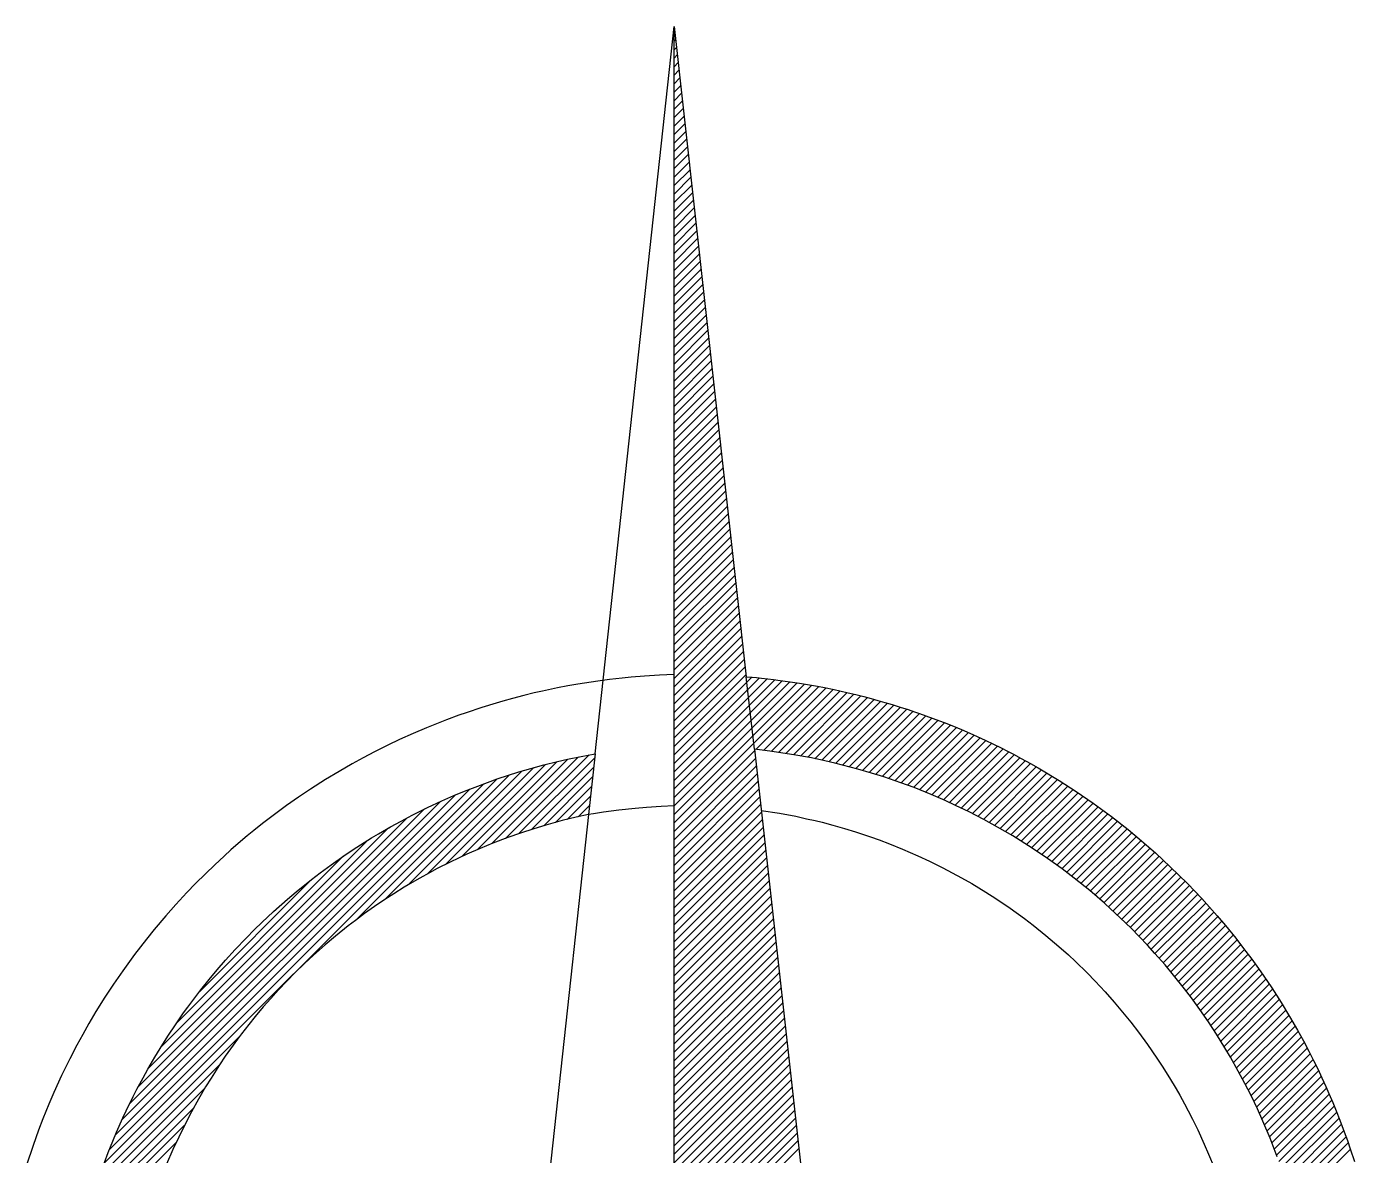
# Model space of a CAD drawing. Header units: metres. Extents: x -84460 to -84291, y -100758 to -100640.
# Drawn here: x -84310.943 to -84306.524, y -100654.666 to -100650.908 of the extents above; entities that cross this region are included whole.
import ezdxf

# ---------------------------------------------------------------- set-up
doc = ezdxf.new("R2010")
doc.units = ezdxf.units.M
doc.header["$MEASUREMENT"] = 0
doc.layers.add('LEGENDA', color=7, linetype='Continuous')

msp = doc.modelspace()

# ---------------------------------------------------------------- linework, layer by layer
at = {"layer": 'LEGENDA', "color": 7}
for points in [[(-84309.0512, -100653.3292, 0), (-84308.7882, -100650.908, 0)], [(-84308.7882, -100658.2042, 0), (-84308.7882, -100650.908, 0)], [(-84308.7882, -100650.908, 0), (-84308.548, -100653.0724, 0)], [(-84308.7882, -100650.9284, 0), (-84308.7862, -100650.9264, 0)], [(-84308.7882, -100650.9568, 0), (-84308.7833, -100650.9518, 0)], [(-84308.7882, -100650.985, 0), (-84308.7805, -100650.9773, 0)], [(-84308.7882, -100651.0132, 0), (-84308.7777, -100651.0027, 0)], [(-84308.7882, -100651.0416, 0), (-84308.7749, -100651.0281, 0)], [(-84308.7882, -100651.0698, 0), (-84308.7721, -100651.0535, 0)], [(-84308.7882, -100651.0982, 0), (-84308.7692, -100651.0792, 0)], [(-84308.7882, -100651.1264, 0), (-84308.7664, -100651.1046, 0)], [(-84308.7882, -100651.1548, 0), (-84308.7636, -100651.13, 0)], [(-84308.7882, -100651.183, 0), (-84308.7607, -100651.1556, 0)], [(-84308.7882, -100651.2112, 0), (-84308.7579, -100651.1809, 0)], [(-84308.7882, -100651.2396, 0), (-84308.7551, -100651.2063, 0)], [(-84308.7882, -100651.2678, 0), (-84308.7523, -100651.2317, 0)], [(-84308.7882, -100651.2962, 0), (-84308.7494, -100651.2574, 0)], [(-84308.7882, -100651.3244, 0), (-84308.7466, -100651.2828, 0)], [(-84308.7882, -100651.3526, 0), (-84308.7438, -100651.3082, 0)], [(-84308.7882, -100651.381, 0), (-84308.741, -100651.3338, 0)], [(-84308.7882, -100651.4092, 0), (-84308.7381, -100651.3592, 0)], [(-84308.7882, -100651.4376, 0), (-84308.7353, -100651.3846, 0)], [(-84308.7882, -100651.4658, 0), (-84308.7325, -100651.4099, 0)], [(-84308.7882, -100651.4942, 0), (-84308.7297, -100651.4355, 0)], [(-84308.7882, -100651.5224, 0), (-84308.7268, -100651.461, 0)], [(-84308.7882, -100651.5506, 0), (-84308.724, -100651.4864, 0)], [(-84308.7882, -100651.579, 0), (-84308.7212, -100651.512, 0)], [(-84308.7882, -100651.6072, 0), (-84308.7184, -100651.5374, 0)], [(-84308.7882, -100651.6356, 0), (-84308.7155, -100651.5628, 0)], [(-84308.7882, -100651.6638, 0), (-84308.7127, -100651.5882, 0)], [(-84308.7882, -100651.6922, 0), (-84308.7099, -100651.6137, 0)], [(-84308.7882, -100651.7204, 0), (-84308.707, -100651.6392, 0)], [(-84308.7882, -100651.7486, 0), (-84308.7042, -100651.6646, 0)], [(-84308.7882, -100651.777, 0), (-84308.7014, -100651.6902, 0)], [(-84308.7882, -100651.8052, 0), (-84308.6986, -100651.7156, 0)], [(-84308.7882, -100651.8336, 0), (-84308.6958, -100651.741, 0)], [(-84308.7882, -100651.8618, 0), (-84308.6929, -100651.7664, 0)], [(-84308.7882, -100651.89, 0), (-84308.6901, -100651.7919, 0)], [(-84308.7882, -100651.9184, 0), (-84308.6872, -100651.8174, 0)], [(-84308.7882, -100651.9466, 0), (-84308.6844, -100651.8428, 0)], [(-84308.7882, -100651.975, 0), (-84308.6816, -100651.8684, 0)], [(-84308.7882, -100652.0032, 0), (-84308.6788, -100651.8938, 0)], [(-84308.7882, -100652.0316, 0), (-84308.676, -100651.9192, 0)], [(-84308.7882, -100652.0598, 0), (-84308.6732, -100651.9446, 0)], [(-84308.7882, -100652.088, 0), (-84308.6703, -100651.9702, 0)], [(-84308.7882, -100652.1164, 0), (-84308.6675, -100651.9955, 0)], [(-84308.7882, -100652.1446, 0), (-84308.6646, -100652.021, 0)], [(-84308.7882, -100652.173, 0), (-84308.6618, -100652.0466, 0)], [(-84308.7882, -100652.2012, 0), (-84308.659, -100652.072, 0)], [(-84308.7882, -100652.2296, 0), (-84308.6562, -100652.0974, 0)], [(-84308.7882, -100652.2578, 0), (-84308.6534, -100652.1228, 0)], [(-84308.7882, -100652.286, 0), (-84308.6505, -100652.1484, 0)], [(-84308.7882, -100652.3144, 0), (-84308.6477, -100652.1738, 0)], [(-84308.7882, -100652.3426, 0), (-84308.6448, -100652.1992, 0)], [(-84308.7882, -100652.371, 0), (-84308.642, -100652.2248, 0)], [(-84308.7882, -100652.3992, 0), (-84308.6392, -100652.2502, 0)], [(-84308.7882, -100652.4274, 0), (-84308.6364, -100652.2756, 0)], [(-84308.7882, -100652.4558, 0), (-84308.6336, -100652.301, 0)], [(-84308.7882, -100652.484, 0), (-84308.6308, -100652.3266, 0)], [(-84308.7882, -100652.5124, 0), (-84308.628, -100652.352, 0)], [(-84308.7882, -100652.5406, 0), (-84308.625, -100652.3774, 0)], [(-84308.7882, -100652.569, 0), (-84308.6222, -100652.403, 0)], [(-84308.7882, -100652.5972, 0), (-84308.6194, -100652.4284, 0)], [(-84308.7882, -100652.6254, 0), (-84308.6166, -100652.4538, 0)], [(-84308.7882, -100652.6538, 0), (-84308.6138, -100652.4792, 0)], [(-84308.7882, -100652.682, 0), (-84308.611, -100652.5048, 0)], [(-84308.7882, -100652.7104, 0), (-84308.6082, -100652.5302, 0)], [(-84308.7882, -100652.7386, 0), (-84308.6054, -100652.5556, 0)], [(-84308.7882, -100652.767, 0), (-84308.6024, -100652.5812, 0)], [(-84308.7882, -100652.7952, 0), (-84308.5996, -100652.6066, 0)], [(-84308.7882, -100652.8234, 0), (-84308.5968, -100652.632, 0)], [(-84308.7882, -100652.8518, 0), (-84308.594, -100652.6574, 0)], [(-84308.7882, -100652.88, 0), (-84308.5912, -100652.683, 0)], [(-84308.7882, -100652.9084, 0), (-84308.5884, -100652.7084, 0)], [(-84308.7882, -100652.9366, 0), (-84308.5856, -100652.7338, 0)], [(-84308.7882, -100652.9648, 0), (-84308.5826, -100652.7594, 0)], [(-84308.7882, -100652.9932, 0), (-84308.5798, -100652.7848, 0)], [(-84308.7882, -100653.0214, 0), (-84308.577, -100652.8102, 0)], [(-84308.7882, -100653.0498, 0), (-84308.5742, -100652.8356, 0)], [(-84308.7882, -100653.078, 0), (-84308.5714, -100652.8612, 0)], [(-84308.7882, -100653.1064, 0), (-84308.5686, -100652.8866, 0)], [(-84308.7882, -100653.1346, 0), (-84308.5658, -100652.912, 0)], [(-84308.7882, -100653.1628, 0), (-84308.563, -100652.9376, 0)], [(-84308.7882, -100653.1912, 0), (-84308.56, -100652.963, 0)], [(-84308.7882, -100653.2194, 0), (-84308.5572, -100652.9884, 0)], [(-84308.7882, -100653.2478, 0), (-84308.5544, -100653.0138, 0)], [(-84308.7882, -100653.0652, 0), (-84308.8374, -100653.0672, 0), (-84308.8868, -100653.0702, 0), (-84308.931, -100653.0738, 0), (-84308.9606, -100653.0768, 0), (-84309.0036, -100653.0816, 0), (-84309.0416, -100653.0866, 0), (-84309.1082, -100653.097, 0), (-84309.1416, -100653.1028, 0), (-84309.1758, -100653.1094, 0), (-84309.2262, -100653.12, 0), (-84309.2542, -100653.1264, 0), (-84309.2886, -100653.1348, 0), (-84309.3262, -100653.1448, 0), (-84309.3578, -100653.1534, 0), (-84309.38, -100653.1598, 0), (-84309.4284, -100653.1748, 0), (-84309.4806, -100653.1922, 0), (-84309.505, -100653.2008, 0), (-84309.546, -100653.2158, 0), (-84309.585, -100653.231, 0), (-84309.612, -100653.242, 0), (-84309.6562, -100653.261, 0), (-84309.7022, -100653.2818, 0), (-84309.7406, -100653.3, 0), (-84309.7856, -100653.3226, 0), (-84309.823, -100653.3422, 0), (-84309.8592, -100653.3622, 0), (-84309.9034, -100653.3876, 0), (-84309.9484, -100653.4148, 0), (-84309.9984, -100653.4468, 0), (-84310.038, -100653.4734, 0), (-84310.078, -100653.5014, 0), (-84310.1182, -100653.531, 0), (-84310.158, -100653.5614, 0), (-84310.1864, -100653.584, 0), (-84310.2086, -100653.6024, 0), (-84310.2388, -100653.6278, 0), (-84310.263, -100653.6488, 0), (-84310.286, -100653.6694, 0), (-84310.3168, -100653.698, 0), (-84310.348, -100653.728, 0), (-84310.3808, -100653.7606, 0), (-84310.4098, -100653.7906, 0), (-84310.4468, -100653.8306, 0), (-84310.48, -100653.8682, 0), (-84310.5186, -100653.9138, 0), (-84310.5442, -100653.9454, 0), (-84310.5842, -100653.9972, 0), (-84310.6232, -100654.051, 0), (-84310.654, -100654.0956, 0), (-84310.6828, -100654.1394, 0), (-84310.7122, -100654.1868, 0), (-84310.736, -100654.2268, 0), (-84310.7564, -100654.2628, 0), (-84310.776, -100654.2988, 0), (-84310.7996, -100654.3444, 0), (-84310.8264, -100654.3992, 0), (-84310.8524, -100654.4564, 0), (-84310.869, -100654.4948, 0), (-84310.889, -100654.544, 0), (-84310.9034, -100654.5822, 0), (-84310.9216, -100654.6328, 0), (-84310.9432, -100654.698, 0)], [(-84308.7882, -100653.276, 0), (-84308.5516, -100653.0394, 0)], [(-84308.7882, -100653.3044, 0), (-84308.5488, -100653.0648, 0)], [(-84308.3786, -100653.0926, 0), (-84308.788, -100653.5022, 0), (-84308.8314, -100653.5042, 0), (-84308.8806, -100653.5074, 0), (-84308.9178, -100653.5106, 0), (-84308.9718, -100653.5164, 0), (-84309.0228, -100653.5232, 0), (-84309.0568, -100653.5284, 0), (-84309.0732, -100653.531, 0), (-84309.1138, -100653.54, 0), (-84309.1608, -100653.5514, 0), (-84309.2148, -100653.5662, 0), (-84309.2556, -100653.5786, 0), (-84309.299, -100653.5926, 0), (-84309.3414, -100653.6074, 0), (-84309.3916, -100653.6266, 0), (-84309.4334, -100653.6436, 0), (-84309.4784, -100653.6634, 0), (-84309.533, -100653.6892, 0), (-84309.5764, -100653.7112, 0), (-84309.6024, -100653.7248, 0), (-84309.6342, -100653.7424, 0), (-84309.6604, -100653.7576, 0), (-84309.6864, -100653.773, 0), (-84309.7214, -100653.7948, 0), (-84309.7504, -100653.8136, 0), (-84309.7858, -100653.8376, 0), (-84309.8186, -100653.861, 0), (-84309.849, -100653.8834, 0), (-84309.8732, -100653.902, 0), (-84309.9154, -100653.9358, 0), (-84309.9494, -100653.9644, 0), (-84309.9892, -100653.9998, 0), (-84310.0178, -100654.0264, 0), (-84310.049, -100654.0566, 0), (-84310.0784, -100654.0866, 0), (-84310.1052, -100654.115, 0), (-84310.1308, -100654.143, 0), (-84310.1558, -100654.1716, 0), (-84310.1826, -100654.2036, 0), (-84310.204, -100654.2302, 0), (-84310.2276, -100654.2606, 0), (-84310.2412, -100654.2786, 0), (-84310.2644, -100654.3106, 0), (-84310.282, -100654.3356, 0), (-84310.3014, -100654.3646, 0), (-84310.3294, -100654.4082, 0), (-84310.3474, -100654.4376, 0), (-84310.3712, -100654.4784, 0), (-84310.3948, -100654.5212, 0), (-84310.4148, -100654.5596, 0), (-84310.437, -100654.6048, 0), (-84310.456, -100654.646, 0), (-84310.477, -100654.6948, 0)], [(-84308.7882, -100653.3326, 0), (-84308.5296, -100653.074, 0)], [(-84308.7882, -100653.3608, 0), (-84308.5038, -100653.0764, 0)], [(-84308.7882, -100653.3892, 0), (-84308.4784, -100653.0792, 0)], [(-84308.7882, -100653.4174, 0), (-84308.453, -100653.0822, 0)], [(-84308.7882, -100653.4458, 0), (-84308.428, -100653.0854, 0)], [(-84308.7882, -100653.474, 0), (-84308.4032, -100653.0888, 0)], [(-84308.7882, -100653.5306, 0), (-84308.3542, -100653.0966, 0)], [(-84308.7882, -100653.5588, 0), (-84308.3301, -100653.1008, 0)], [(-84308.548, -100653.0724, 0), (-84308.5282, -100653.0742, 0), (-84308.5138, -100653.0754, 0), (-84308.4976, -100653.0772, 0), (-84308.4762, -100653.0794, 0), (-84308.458, -100653.0816, 0), (-84308.4352, -100653.0844, 0), (-84308.4022, -100653.089, 0), (-84308.3706, -100653.0938, 0), (-84308.3376, -100653.0994, 0), (-84308.3106, -100653.1042, 0), (-84308.2878, -100653.1086, 0), (-84308.2556, -100653.1152, 0), (-84308.2364, -100653.1194, 0), (-84308.2086, -100653.1258, 0), (-84308.1836, -100653.1318, 0), (-84308.1568, -100653.1386, 0), (-84308.132, -100653.145, 0), (-84308.1098, -100653.1512, 0), (-84308.0868, -100653.1578, 0), (-84308.0624, -100653.165, 0), (-84308.0364, -100653.1732, 0), (-84308.0098, -100653.1818, 0), (-84307.9886, -100653.1888, 0), (-84307.9718, -100653.1946, 0), (-84307.9292, -100653.21, 0), (-84307.8896, -100653.225, 0), (-84307.859, -100653.2374, 0), (-84307.8324, -100653.2484, 0), (-84307.804, -100653.2606, 0), (-84307.7798, -100653.2714, 0), (-84307.753, -100653.2838, 0), (-84307.7258, -100653.2968, 0), (-84307.702, -100653.3084, 0), (-84307.6768, -100653.3212, 0), (-84307.6588, -100653.3306, 0), (-84307.6332, -100653.3442, 0), (-84307.6022, -100653.3612, 0), (-84307.577, -100653.3756, 0), (-84307.5542, -100653.389, 0), (-84307.5236, -100653.4074, 0), (-84307.5064, -100653.418, 0), (-84307.4504, -100653.4542, 0), (-84307.394, -100653.493, 0), (-84307.3328, -100653.5378, 0), (-84307.2774, -100653.5814, 0), (-84307.2324, -100653.6188, 0), (-84307.1864, -100653.659, 0), (-84307.137, -100653.7046, 0), (-84307.08, -100653.7608, 0), (-84307.0324, -100653.8108, 0), (-84306.9812, -100653.868, 0), (-84306.9536, -100653.9006, 0), (-84306.9194, -100653.9428, 0), (-84306.893, -100653.9766, 0), (-84306.8662, -100654.0124, 0), (-84306.8436, -100654.0436, 0), (-84306.8262, -100654.0686, 0), (-84306.7992, -100654.1084, 0), (-84306.7686, -100654.1562, 0), (-84306.74, -100654.2034, 0), (-84306.7136, -100654.2492, 0), (-84306.6942, -100654.2844, 0), (-84306.6762, -100654.3182, 0), (-84306.6604, -100654.3494, 0), (-84306.6464, -100654.378, 0), (-84306.6326, -100654.4072, 0), (-84306.6194, -100654.4362, 0), (-84306.6092, -100654.4592, 0), (-84306.596, -100654.49, 0), (-84306.5846, -100654.5178, 0), (-84306.5726, -100654.5482, 0), (-84306.558, -100654.5868, 0), (-84306.5476, -100654.616, 0), (-84306.538, -100654.6434, 0), (-84306.5242, -100654.686, 0)], [(-84308.521, -100653.314, 0), (-84308.548, -100653.0724, 0)], [(-84308.5158, -100653.3146, 0), (-84308.3061, -100653.1051, 0)], [(-84308.4905, -100653.3176, 0), (-84308.2825, -100653.1097, 0)], [(-84308.4652, -100653.3207, 0), (-84308.2589, -100653.1146, 0)], [(-84308.4407, -100653.3244, 0), (-84308.2357, -100653.1196, 0)], [(-84308.4161, -100653.3281, 0), (-84308.2128, -100653.1248, 0)], [(-84308.3914, -100653.3319, 0), (-84308.19, -100653.1302, 0)], [(-84308.3675, -100653.3362, 0), (-84308.1672, -100653.1358, 0)], [(-84308.3435, -100653.3406, 0), (-84308.1448, -100653.1416, 0)], [(-84308.32, -100653.3452, 0), (-84308.1224, -100653.1476, 0)], [(-84308.2966, -100653.3501, 0), (-84308.1004, -100653.1538, 0)], [(-84308.2734, -100653.3552, 0), (-84308.0784, -100653.1602, 0)], [(-84308.2506, -100653.3606, 0), (-84308.0568, -100653.1668, 0)], [(-84308.2282, -100653.3664, 0), (-84308.0352, -100653.1734, 0)], [(-84308.2058, -100653.3722, 0), (-84308.0138, -100653.1804, 0)], [(-84308.1832, -100653.378, 0), (-84307.9926, -100653.1874, 0)], [(-84308.161, -100653.3843, 0), (-84307.9716, -100653.1946, 0)], [(-84308.1392, -100653.3906, 0), (-84307.9506, -100653.202, 0)], [(-84308.1174, -100653.3972, 0), (-84307.93, -100653.2096, 0)], [(-84308.096, -100653.404, 0), (-84307.9094, -100653.2174, 0)], [(-84308.0749, -100653.4111, 0), (-84307.8889, -100653.2253, 0)], [(-84308.0538, -100653.4184, 0), (-84307.8688, -100653.2334, 0)], [(-84308.0328, -100653.4257, 0), (-84307.8488, -100653.2416, 0)], [(-84308.0121, -100653.4333, 0), (-84307.8288, -100653.25, 0)], [(-84307.9914, -100653.441, 0), (-84307.809, -100653.2584, 0)], [(-84307.9713, -100653.449, 0), (-84307.7893, -100653.2672, 0)], [(-84307.9511, -100653.4571, 0), (-84307.77, -100653.276, 0)], [(-84307.931, -100653.4652, 0), (-84307.7506, -100653.2848, 0)], [(-84310.684, -100654.6898, 0), (-84310.6714, -100654.6564, 0), (-84310.656, -100654.618, 0), (-84310.6436, -100654.5882, 0), (-84310.6228, -100654.5412, 0), (-84310.6114, -100654.5168, 0), (-84310.5884, -100654.4698, 0), (-84310.576, -100654.4454, 0), (-84310.5554, -100654.407, 0), (-84310.54, -100654.3792, 0), (-84310.5166, -100654.3386, 0), (-84310.4902, -100654.2956, 0), (-84310.471, -100654.2656, 0), (-84310.448, -100654.2308, 0), (-84310.4208, -100654.1916, 0), (-84310.4066, -100654.172, 0), (-84310.3802, -100654.1364, 0), (-84310.363, -100654.1142, 0), (-84310.3356, -100654.08, 0), (-84310.3088, -100654.048, 0), (-84310.281, -100654.0158, 0), (-84310.2492, -100653.9808, 0), (-84310.2128, -100653.9424, 0), (-84310.1842, -100653.9136, 0), (-84310.1602, -100653.8902, 0), (-84310.1216, -100653.854, 0), (-84310.0752, -100653.8128, 0), (-84310.0462, -100653.7884, 0), (-84309.9944, -100653.7468, 0), (-84309.9664, -100653.7254, 0), (-84309.9292, -100653.698, 0), (-84309.8792, -100653.6632, 0), (-84309.8436, -100653.6394, 0), (-84309.795, -100653.609, 0), (-84309.7716, -100653.5948, 0), (-84309.7324, -100653.5722, 0), (-84309.697, -100653.5528, 0), (-84309.6596, -100653.533, 0), (-84309.609, -100653.5078, 0), (-84309.5616, -100653.4858, 0), (-84309.5208, -100653.468, 0), (-84309.4858, -100653.4534, 0), (-84309.433, -100653.4328, 0), (-84309.3768, -100653.4126, 0), (-84309.3046, -100653.3894, 0), (-84309.2648, -100653.3776, 0), (-84309.2214, -100653.366, 0), (-84309.1768, -100653.3548, 0), (-84309.1428, -100653.3472, 0), (-84309.0976, -100653.3378, 0), (-84309.0512, -100653.3292, 0)], [(-84309.0512, -100653.3292, 0), (-84309.0732, -100653.531, 0), (-84309.4858, -100657.3306, 0)], [(-84308.7882, -100653.5872, 0), (-84308.5204, -100653.3194, 0)], [(-84308.521, -100653.314, 0), (-84308.0952, -100657.1482, 0)], [(-84306.781, -100654.6702, 0), (-84306.8046, -100654.6088, 0), (-84306.8286, -100654.5514, 0), (-84306.8472, -100654.5102, 0), (-84306.868, -100654.4668, 0), (-84306.8886, -100654.426, 0), (-84306.9106, -100654.3848, 0), (-84306.9366, -100654.3384, 0), (-84306.9552, -100654.3072, 0), (-84306.9834, -100654.262, 0), (-84307.01, -100654.2216, 0), (-84307.0388, -100654.1798, 0), (-84307.0668, -100654.1414, 0), (-84307.09, -100654.1108, 0), (-84307.1264, -100654.0652, 0), (-84307.1544, -100654.0316, 0), (-84307.1882, -100653.9934, 0), (-84307.2128, -100653.9664, 0), (-84307.2404, -100653.9372, 0), (-84307.2676, -100653.9096, 0), (-84307.3034, -100653.875, 0), (-84307.3358, -100653.8448, 0), (-84307.3564, -100653.8264, 0), (-84307.4052, -100653.7844, 0), (-84307.4572, -100653.7426, 0), (-84307.4972, -100653.7122, 0), (-84307.5456, -100653.6774, 0), (-84307.597, -100653.6426, 0), (-84307.6612, -100653.6024, 0), (-84307.7116, -100653.5728, 0), (-84307.7576, -100653.5476, 0), (-84307.8058, -100653.5226, 0), (-84307.8514, -100653.5006, 0), (-84307.8864, -100653.4846, 0), (-84307.9328, -100653.4644, 0), (-84307.9896, -100653.4416, 0), (-84308.034, -100653.4252, 0), (-84308.0902, -100653.4058, 0), (-84308.1314, -100653.3928, 0), (-84308.177, -100653.3796, 0), (-84308.2536, -100653.3598, 0), (-84308.2864, -100653.3522, 0), (-84308.3312, -100653.3428, 0), (-84308.3902, -100653.332, 0), (-84308.4694, -100653.32, 0), (-84308.521, -100653.314, 0)], [(-84307.9113, -100653.4738, 0), (-84307.7314, -100653.294, 0)], [(-84307.8916, -100653.4824, 0), (-84307.7124, -100653.3032, 0)], [(-84307.8721, -100653.4912, 0), (-84307.6936, -100653.3126, 0)], [(-84307.8526, -100653.5001, 0), (-84307.6748, -100653.3222, 0)], [(-84309.5488, -100653.6973, 0), (-84309.2162, -100653.3646, 0)], [(-84309.4943, -100653.671, 0), (-84309.1787, -100653.3553, 0)], [(-84309.4428, -100653.6478, 0), (-84309.142, -100653.347, 0)], [(-84309.3946, -100653.6279, 0), (-84309.1062, -100653.3394, 0)], [(-84309.3488, -100653.6103, 0), (-84309.0712, -100653.3326, 0)], [(-84309.3048, -100653.5947, 0), (-84309.0526, -100653.3424, 0)], [(-84309.263, -100653.581, 0), (-84309.0561, -100653.3741, 0)], [(-84308.7882, -100653.6154, 0), (-84308.5176, -100653.3448, 0)], [(-84308.7882, -100653.6438, 0), (-84308.5148, -100653.3702, 0)], [(-84307.8335, -100653.5093, 0), (-84307.6562, -100653.3318, 0)], [(-84307.8144, -100653.5185, 0), (-84307.6378, -100653.3418, 0)], [(-84307.7957, -100653.5279, 0), (-84307.6194, -100653.3516, 0)], [(-84307.7771, -100653.5375, 0), (-84307.6022, -100653.3612, 0)], [(-84307.7584, -100653.5472, 0), (-84307.5832, -100653.372, 0)], [(-84309.8467, -100653.8818, 0), (-84309.3777, -100653.413, 0)], [(-84309.7498, -100653.8133, 0), (-84309.3356, -100653.399, 0)], [(-84309.6736, -100653.7655, 0), (-84309.2946, -100653.3864, 0)], [(-84309.6078, -100653.7278, 0), (-84309.2547, -100653.3749, 0)], [(-84309.222, -100653.5684, 0), (-84309.0595, -100653.4058, 0)], [(-84308.7882, -100653.672, 0), (-84308.5119, -100653.3958, 0)], [(-84307.7402, -100653.5572, 0), (-84307.5652, -100653.3824, 0)], [(-84307.7218, -100653.5672, 0), (-84307.5476, -100653.3928, 0)], [(-84307.7037, -100653.5775, 0), (-84307.5298, -100653.4036, 0)], [(-84307.6859, -100653.5879, 0), (-84307.5123, -100653.4144, 0)], [(-84310.6847, -100654.6917, 0), (-84309.4218, -100653.4286, 0)], [(-84310.6672, -100654.6461, 0), (-84309.4674, -100653.446, 0)], [(-84309.1828, -100653.5575, 0), (-84309.063, -100653.4376, 0)], [(-84308.7882, -100653.7002, 0), (-84308.5091, -100653.4211, 0)], [(-84308.7882, -100653.7286, 0), (-84308.5063, -100653.4465, 0)], [(-84307.6681, -100653.5984, 0), (-84307.495, -100653.4252, 0)], [(-84307.6506, -100653.6091, 0), (-84307.4778, -100653.4362, 0)], [(-84307.633, -100653.6201, 0), (-84307.4606, -100653.4474, 0)], [(-84307.6158, -100653.6309, 0), (-84307.4436, -100653.4588, 0)], [(-84310.6478, -100654.598, 0), (-84309.5152, -100653.4656, 0)], [(-84310.6258, -100654.5478, 0), (-84309.5656, -100653.4876, 0)], [(-84309.1444, -100653.5475, 0), (-84309.0664, -100653.4694, 0)], [(-84309.1076, -100653.5387, 0), (-84309.0699, -100653.501, 0)], [(-84308.7882, -100653.7568, 0), (-84308.5034, -100653.4721, 0)], [(-84308.7882, -100653.7852, 0), (-84308.5006, -100653.4975, 0)], [(-84307.5984, -100653.6418, 0), (-84307.4268, -100653.4702, 0)], [(-84307.5815, -100653.6531, 0), (-84307.41, -100653.4816, 0)], [(-84307.5646, -100653.6646, 0), (-84307.3934, -100653.4934, 0)], [(-84307.5478, -100653.676, 0), (-84307.377, -100653.5052, 0)], [(-84310.6006, -100654.4944, 0), (-84309.619, -100653.5126, 0)], [(-84310.5716, -100654.4372, 0), (-84309.6762, -100653.5416, 0)], [(-84308.7882, -100653.8134, 0), (-84308.4978, -100653.523, 0)], [(-84308.7882, -100653.8418, 0), (-84308.495, -100653.5484, 0)], [(-84308.4984, -100653.5174, 0), (-84308.438, -100653.5268, 0), (-84308.3834, -100653.537, 0), (-84308.3472, -100653.5448, 0), (-84308.3192, -100653.5512, 0), (-84308.2956, -100653.557, 0), (-84308.2604, -100653.5662, 0), (-84308.2214, -100653.5772, 0), (-84308.1846, -100653.5884, 0), (-84308.1344, -100653.6052, 0), (-84308.1062, -100653.6152, 0), (-84308.0712, -100653.6284, 0), (-84308.0282, -100653.6458, 0), (-84307.977, -100653.668, 0), (-84307.9386, -100653.686, 0), (-84307.8936, -100653.7082, 0), (-84307.832, -100653.7412, 0), (-84307.7976, -100653.761, 0), (-84307.7504, -100653.7896, 0), (-84307.718, -100653.8104, 0), (-84307.6696, -100653.8432, 0), (-84307.6222, -100653.8776, 0), (-84307.5936, -100653.8994, 0), (-84307.551, -100653.9334, 0), (-84307.508, -100653.97, 0), (-84307.4762, -100653.9984, 0), (-84307.453, -100654.0202, 0), (-84307.4142, -100654.058, 0), (-84307.387, -100654.0858, 0), (-84307.354, -100654.1212, 0), (-84307.3236, -100654.1556, 0), (-84307.2684, -100654.2224, 0), (-84307.2426, -100654.2558, 0), (-84307.2128, -100654.2966, 0), (-84307.1816, -100654.3416, 0), (-84307.1636, -100654.369, 0), (-84307.1394, -100654.4076, 0), (-84307.1178, -100654.4438, 0), (-84307.1054, -100654.4656, 0), (-84307.0896, -100654.4942, 0), (-84307.0772, -100654.5172, 0), (-84307.0628, -100654.5454, 0), (-84307.0458, -100654.5802, 0), (-84307.024, -100654.6278, 0), (-84307.0094, -100654.6616, 0), (-84306.9912, -100654.7064, 0)], [(-84307.5312, -100653.6878, 0), (-84307.3606, -100653.5172, 0)], [(-84307.5148, -100653.6996, 0), (-84307.3444, -100653.5292, 0)], [(-84307.4982, -100653.7115, 0), (-84307.3282, -100653.5414, 0)], [(-84310.5376, -100654.3748, 0), (-84309.7385, -100653.5758, 0)], [(-84308.7882, -100653.87, 0), (-84308.4921, -100653.574, 0)], [(-84307.4823, -100653.7235, 0), (-84307.3124, -100653.5536, 0)], [(-84307.4661, -100653.7359, 0), (-84307.2964, -100653.5662, 0)], [(-84307.4503, -100653.7482, 0), (-84307.2808, -100653.5786, 0)], [(-84307.4346, -100653.7608, 0), (-84307.2652, -100653.5914, 0)], [(-84310.4962, -100654.3052, 0), (-84309.8082, -100653.617, 0)], [(-84308.7882, -100653.8982, 0), (-84308.4893, -100653.5994, 0)], [(-84308.7882, -100653.9266, 0), (-84308.4865, -100653.6247, 0)], [(-84307.4189, -100653.7734, 0), (-84307.2496, -100653.6042, 0)], [(-84307.4033, -100653.7861, 0), (-84307.2344, -100653.617, 0)], [(-84307.3881, -100653.7991, 0), (-84307.219, -100653.6302, 0)], [(-84310.4434, -100654.224, 0), (-84309.8894, -100653.67, 0)], [(-84308.7882, -100653.9548, 0), (-84308.4837, -100653.6503, 0)], [(-84308.7882, -100653.9832, 0), (-84308.4808, -100653.6757, 0)], [(-84307.3728, -100653.8123, 0), (-84307.204, -100653.6434, 0)], [(-84307.3577, -100653.8253, 0), (-84307.189, -100653.6566, 0)], [(-84307.3427, -100653.8387, 0), (-84307.1742, -100653.67, 0)], [(-84307.3279, -100653.8522, 0), (-84307.1594, -100653.6836, 0)], [(-84308.7882, -100654.0114, 0), (-84308.478, -100653.7012, 0)], [(-84308.7882, -100654.0398, 0), (-84308.4752, -100653.7266, 0)], [(-84307.3133, -100653.8658, 0), (-84307.1448, -100653.6972, 0)], [(-84307.2987, -100653.8796, 0), (-84307.1302, -100653.711, 0)], [(-84307.2843, -100653.8935, 0), (-84307.116, -100653.725, 0)], [(-84310.3671, -100654.1196, 0), (-84309.9944, -100653.7468, 0)], [(-84308.7882, -100654.068, 0), (-84308.4723, -100653.7522, 0)], [(-84307.27, -100653.9074, 0), (-84307.1016, -100653.739, 0)], [(-84307.2559, -100653.9215, 0), (-84307.0876, -100653.7532, 0)], [(-84307.2418, -100653.9358, 0), (-84307.0736, -100653.7674, 0)], [(-84308.7882, -100654.0962, 0), (-84308.4695, -100653.7776, 0)], [(-84308.7882, -100654.1246, 0), (-84308.4667, -100653.8029, 0)], [(-84307.2281, -100653.9503, 0), (-84307.0596, -100653.7818, 0)], [(-84307.2143, -100653.9649, 0), (-84307.0458, -100653.7964, 0)], [(-84307.2009, -100653.9795, 0), (-84307.0322, -100653.811, 0)], [(-84308.7882, -100654.1528, 0), (-84308.4639, -100653.8285, 0)], [(-84308.7882, -100654.1812, 0), (-84308.461, -100653.8539, 0)], [(-84307.1882, -100653.9934, 0), (-84307.0186, -100653.8258, 0)], [(-84307.1741, -100654.0094, 0), (-84307.0054, -100653.8406, 0)], [(-84307.1608, -100654.0244, 0), (-84306.992, -100653.8556, 0)], [(-84308.7882, -100654.2094, 0), (-84308.4582, -100653.8794, 0)], [(-84308.7882, -100654.2376, 0), (-84308.4554, -100653.9048, 0)], [(-84307.1478, -100654.0396, 0), (-84306.9788, -100653.8708, 0)], [(-84307.1349, -100654.0551, 0), (-84306.9658, -100653.886, 0)], [(-84307.122, -100654.0707, 0), (-84306.9536, -100653.9006, 0)], [(-84308.7882, -100654.266, 0), (-84308.4526, -100653.9304, 0)], [(-84307.1095, -100654.0864, 0), (-84306.9402, -100653.917, 0)], [(-84307.097, -100654.102, 0), (-84306.9274, -100653.9326, 0)], [(-84307.0846, -100654.118, 0), (-84306.915, -100653.9482, 0)], [(-84308.7882, -100654.2942, 0), (-84308.4497, -100653.9558, 0)], [(-84308.7882, -100654.3226, 0), (-84308.4469, -100653.9812, 0)], [(-84307.0724, -100654.134, 0), (-84306.9026, -100653.9642, 0)], [(-84307.0604, -100654.1502, 0), (-84306.8902, -100653.9802, 0)], [(-84308.7882, -100654.3508, 0), (-84308.4441, -100654.0067, 0)], [(-84308.7882, -100654.3792, 0), (-84308.4413, -100654.0321, 0)], [(-84307.0484, -100654.1666, 0), (-84306.878, -100653.9962, 0)], [(-84307.0366, -100654.183, 0), (-84306.866, -100654.0126, 0)], [(-84307.0251, -100654.1997, 0), (-84306.8542, -100654.0288, 0)], [(-84308.7882, -100654.4074, 0), (-84308.4384, -100654.0575, 0)], [(-84307.0135, -100654.2165, 0), (-84306.8424, -100654.0454, 0)], [(-84307.0021, -100654.2336, 0), (-84306.8308, -100654.062, 0)], [(-84306.9909, -100654.2506, 0), (-84306.8192, -100654.0788, 0)], [(-84308.7882, -100654.4356, 0), (-84308.4356, -100654.083, 0)], [(-84308.7882, -100654.464, 0), (-84308.4328, -100654.1086, 0)], [(-84306.9799, -100654.2677, 0), (-84306.8078, -100654.0956, 0)], [(-84306.969, -100654.2852, 0), (-84306.7965, -100654.1126, 0)], [(-84308.7882, -100654.4922, 0), (-84308.4299, -100654.134, 0)], [(-84308.7882, -100654.5206, 0), (-84308.4271, -100654.1594, 0)], [(-84306.958, -100654.3027, 0), (-84306.7854, -100654.1298, 0)], [(-84306.9474, -100654.3203, 0), (-84306.7744, -100654.147, 0)], [(-84306.937, -100654.338, 0), (-84306.7634, -100654.1646, 0)], [(-84308.7882, -100654.5488, 0), (-84308.4243, -100654.1849, 0)], [(-84308.7882, -100654.5772, 0), (-84308.4215, -100654.2103, 0)], [(-84306.9267, -100654.3561, 0), (-84306.7528, -100654.182, 0)], [(-84306.9166, -100654.3742, 0), (-84306.7422, -100654.1998, 0)], [(-84308.7882, -100654.6054, 0), (-84308.4186, -100654.2357, 0)], [(-84306.9065, -100654.3925, 0), (-84306.7316, -100654.2176, 0)], [(-84306.8967, -100654.4109, 0), (-84306.7214, -100654.2354, 0)], [(-84306.8869, -100654.4294, 0), (-84306.711, -100654.2536, 0)], [(-84310.7004, -100654.7354, 0), (-84310.2344, -100654.2696, 0)], [(-84308.7882, -100654.6336, 0), (-84308.4158, -100654.2612, 0)], [(-84308.7882, -100654.662, 0), (-84308.413, -100654.2868, 0)], [(-84306.8774, -100654.4482, 0), (-84306.701, -100654.2718, 0)], [(-84306.868, -100654.4668, 0), (-84306.691, -100654.29, 0)], [(-84308.7882, -100654.6902, 0), (-84308.4102, -100654.3122, 0)], [(-84308.7882, -100654.7186, 0), (-84308.4073, -100654.3376, 0)], [(-84306.8587, -100654.4862, 0), (-84306.6812, -100654.3086, 0)], [(-84306.8496, -100654.5052, 0), (-84306.6716, -100654.3272, 0)], [(-84306.8407, -100654.5246, 0), (-84306.6621, -100654.346, 0)], [(-84310.7144, -100654.7778, 0), (-84310.3018, -100654.3652, 0)], [(-84308.7882, -100654.7468, 0), (-84308.4045, -100654.3631, 0)], [(-84308.7882, -100654.775, 0), (-84308.4017, -100654.3885, 0)], [(-84306.8319, -100654.5441, 0), (-84306.6528, -100654.3648, 0)], [(-84306.8234, -100654.5638, 0), (-84306.6436, -100654.384, 0)], [(-84308.7882, -100654.8034, 0), (-84308.3989, -100654.4139, 0)], [(-84306.815, -100654.5839, 0), (-84306.6344, -100654.4032, 0)], [(-84306.8067, -100654.6038, 0), (-84306.6254, -100654.4224, 0)], [(-84310.727, -100654.8188, 0), (-84310.3496, -100654.4415, 0)], [(-84308.7882, -100654.8316, 0), (-84308.396, -100654.4394, 0)], [(-84308.7882, -100654.86, 0), (-84308.3932, -100654.465, 0)], [(-84306.7988, -100654.624, 0), (-84306.6168, -100654.442, 0)], [(-84306.7909, -100654.6445, 0), (-84306.608, -100654.4616, 0)], [(-84310.7384, -100654.8584, 0), (-84310.3869, -100654.507, 0)], [(-84308.7882, -100654.8882, 0), (-84308.3904, -100654.4904, 0)], [(-84308.7882, -100654.9166, 0), (-84308.3875, -100654.5158, 0)], [(-84306.7831, -100654.6649, 0), (-84306.5996, -100654.4814, 0)], [(-84306.7755, -100654.6858, 0), (-84306.5912, -100654.5014, 0)], [(-84306.7682, -100654.7066, 0), (-84306.583, -100654.5214, 0)], [(-84310.7488, -100654.897, 0), (-84310.4183, -100654.5667, 0)], [(-84308.7882, -100654.9448, 0), (-84308.3847, -100654.5413, 0)], [(-84308.7882, -100654.973, 0), (-84308.3819, -100654.5667, 0)], [(-84306.761, -100654.7276, 0), (-84306.575, -100654.5418, 0)], [(-84306.7541, -100654.7491, 0), (-84306.5672, -100654.5622, 0)], [(-84308.7882, -100655.0014, 0), (-84308.3791, -100654.5921, 0)], [(-84306.7472, -100654.7705, 0), (-84306.5594, -100654.5828, 0)], [(-84306.7407, -100654.7924, 0), (-84306.552, -100654.6034, 0)], [(-84310.758, -100654.9346, 0), (-84310.4445, -100654.6212, 0)], [(-84308.7882, -100655.0296, 0), (-84308.3762, -100654.6175, 0)], [(-84308.7882, -100655.058, 0), (-84308.3734, -100654.6432, 0)], [(-84306.7344, -100654.8143, 0), (-84306.5446, -100654.6244, 0)], [(-84306.7281, -100654.8363, 0), (-84306.5374, -100654.6454, 0)]]:
    msp.add_polyline3d(points, dxfattribs=at)

doc.saveas('drawing.dxf')
